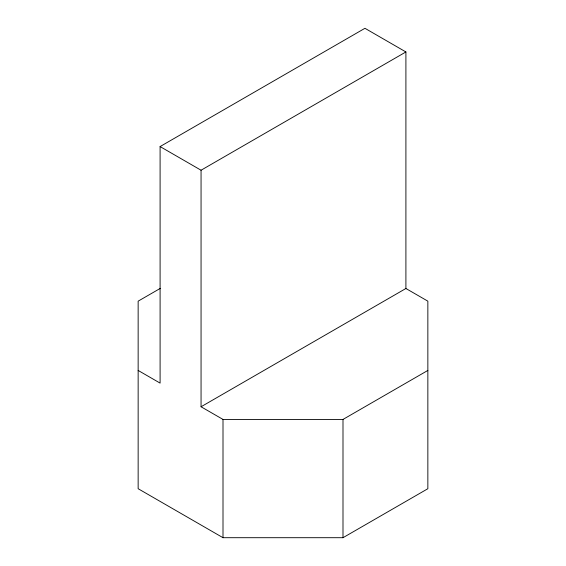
<?xml version="1.0" encoding="UTF-8"?>
<svg xmlns="http://www.w3.org/2000/svg" width="566" height="566" viewBox="0 0 566 566"><rect width="100%" height="100%" fill="white"/><g stroke="black" fill="none" stroke-linecap="round" stroke-linejoin="round"><path stroke-width="0.85" d="M138.146 370.44L160.093 383.111L160.093 146.566L364.943 28.3L405.907 51.952L405.907 288.497L201.057 406.763L201.057 170.225L405.907 51.952M160.32 288.363L138.146 301.162L138.146 488.713L223.004 537.7L342.996 537.7L427.854 488.713L427.854 301.162L405.907 288.497M201.057 406.763L223.004 419.427L342.996 419.427L427.854 370.44M160.093 146.566L201.057 170.225M342.996 419.427L342.996 537.7M223.004 419.427L223.004 537.7"/></g></svg>
